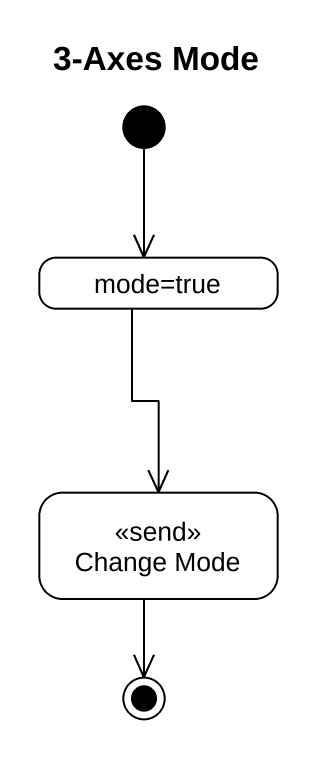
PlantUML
@startuml
title 3-Axes Mode
hide empty description
state "mode=true" as mode_true
state "Change Mode" as Change_Mode <<send>>
[*] --> mode_true
mode_true --> Change_Mode
Change_Mode --> [*]
@enduml
